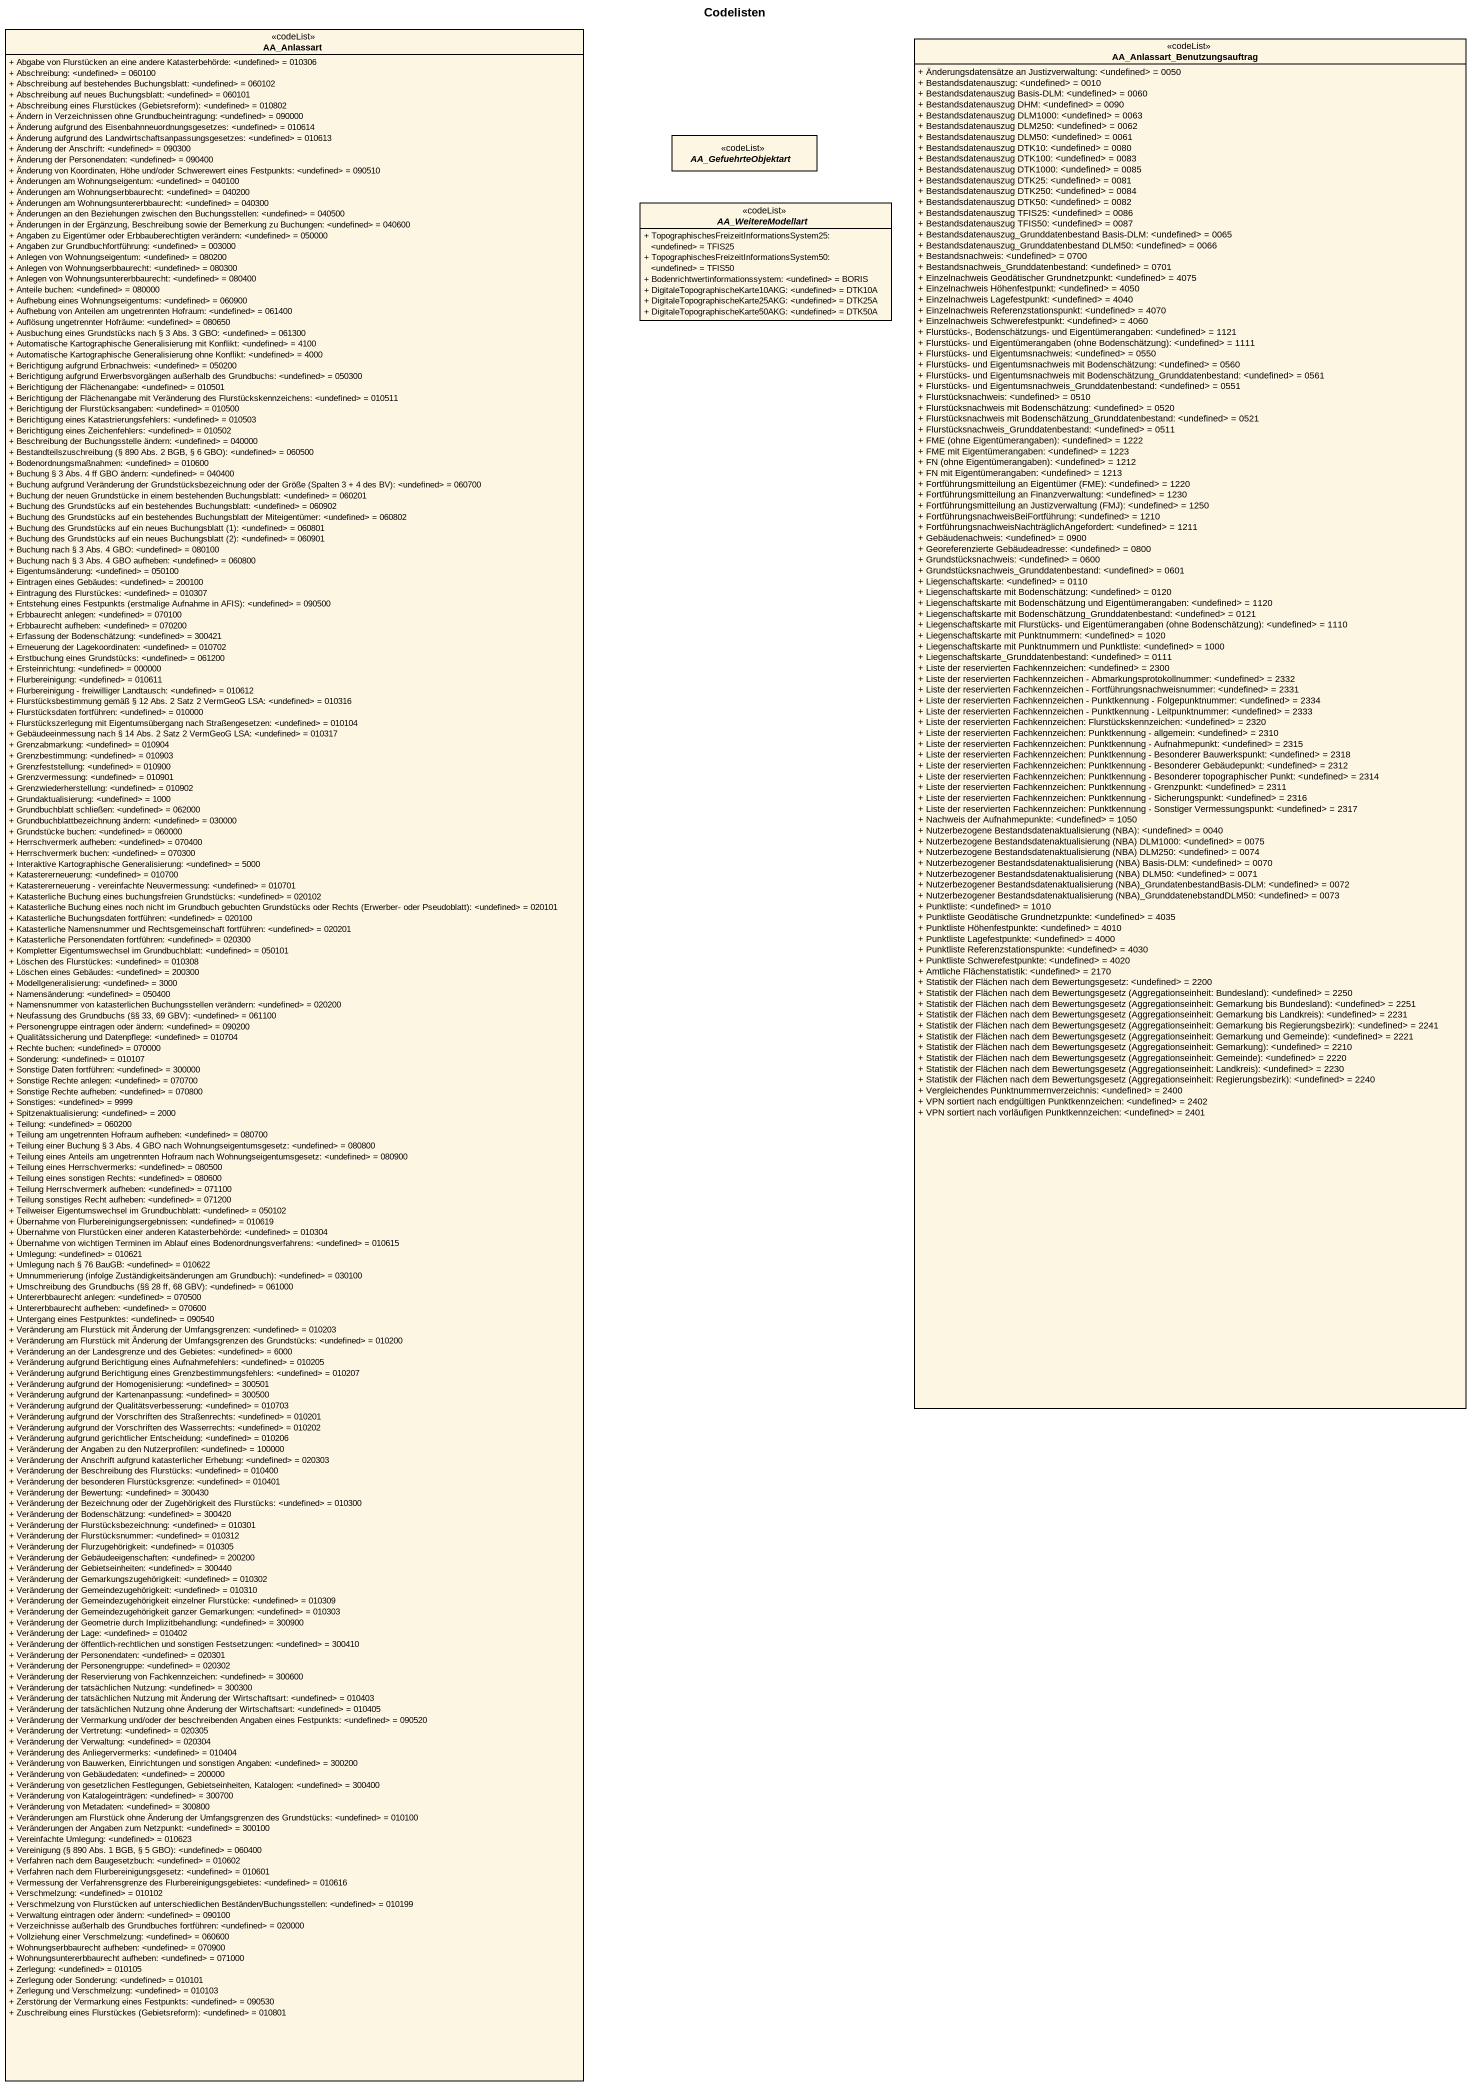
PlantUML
@startuml
title Codelisten
hide circle
hide empty members
skinparam classAttributeIconSize 0
class AA_Anlassart <<codeList>> {
  + Abgabe von Flurstücken an eine andere Katasterbehörde: <undefined> = 010306
  + Abschreibung: <undefined> = 060100
  + Abschreibung auf bestehendes Buchungsblatt: <undefined> = 060102
  + Abschreibung auf neues Buchungsblatt: <undefined> = 060101
  {field} + Abschreibung eines Flurstückes (Gebietsreform): <undefined> = 010802
  + Ändern in Verzeichnissen ohne Grundbucheintragung: <undefined> = 090000
  + Änderung aufgrund des Eisenbahnneuordnungsgesetzes: <undefined> = 010614
  + Änderung aufgrund des Landwirtschaftsanpassungsgesetzes: <undefined> = 010613
  + Änderung der Anschrift: <undefined> = 090300
  + Änderung der Personendaten: <undefined> = 090400
  + Änderung von Koordinaten, Höhe und/oder Schwerewert eines Festpunkts: <undefined> = 090510
  + Änderungen am Wohnungseigentum: <undefined> = 040100
  + Änderungen am Wohnungserbbaurecht: <undefined> = 040200
  + Änderungen am Wohnungsuntererbbaurecht: <undefined> = 040300
  + Änderungen an den Beziehungen zwischen den Buchungsstellen: <undefined> = 040500
  + Änderungen in der Ergänzung, Beschreibung sowie der Bemerkung zu Buchungen: <undefined> = 040600
  + Angaben zu Eigentümer oder Erbbauberechtigten verändern: <undefined> = 050000
  + Angaben zur Grundbuchfortführung: <undefined> = 003000
  + Anlegen von Wohnungseigentum: <undefined> = 080200
  + Anlegen von Wohnungserbbaurecht: <undefined> = 080300
  + Anlegen von Wohnungsuntererbbaurecht: <undefined> = 080400
  + Anteile buchen: <undefined> = 080000
  + Aufhebung eines Wohnungseigentums: <undefined> = 060900
  + Aufhebung von Anteilen am ungetrennten Hofraum: <undefined> = 061400
  + Auflösung ungetrennter Hofräume: <undefined> = 080650
  + Ausbuchung eines Grundstücks nach § 3 Abs. 3 GBO: <undefined> = 061300
  + Automatische Kartographische Generalisierung mit Konflikt: <undefined> = 4100
  + Automatische Kartographische Generalisierung ohne Konflikt: <undefined> = 4000
  + Berichtigung aufgrund Erbnachweis: <undefined> = 050200
  + Berichtigung aufgrund Erwerbsvorgängen außerhalb des Grundbuchs: <undefined> = 050300
  + Berichtigung der Flächenangabe: <undefined> = 010501
  + Berichtigung der Flächenangabe mit Veränderung des Flurstückskennzeichens: <undefined> = 010511
  + Berichtigung der Flurstücksangaben: <undefined> = 010500
  + Berichtigung eines Katastrierungsfehlers: <undefined> = 010503
  + Berichtigung eines Zeichenfehlers: <undefined> = 010502
  + Beschreibung der Buchungsstelle ändern: <undefined> = 040000
  {field} + Bestandteilszuschreibung (§ 890 Abs. 2 BGB, § 6 GBO): <undefined> = 060500
  + Bodenordnungsmaßnahmen: <undefined> = 010600
  + Buchung § 3 Abs. 4 ff GBO ändern: <undefined> = 040400
  {field} + Buchung aufgrund Veränderung der Grundstücksbezeichnung oder der Größe (Spalten 3 + 4 des BV): <undefined> = 060700
  + Buchung der neuen Grundstücke in einem bestehenden Buchungsblatt: <undefined> = 060201
  + Buchung des Grundstücks auf ein bestehendes Buchungsblatt: <undefined> = 060902
  + Buchung des Grundstücks auf ein bestehendes Buchungsblatt der Miteigentümer: <undefined> = 060802
  {field} + Buchung des Grundstücks auf ein neues Buchungsblatt (1): <undefined> = 060801
  {field} + Buchung des Grundstücks auf ein neues Buchungsblatt (2): <undefined> = 060901
  + Buchung nach § 3 Abs. 4 GBO: <undefined> = 080100
  + Buchung nach § 3 Abs. 4 GBO aufheben: <undefined> = 060800
  + Eigentumsänderung: <undefined> = 050100
  + Eintragen eines Gebäudes: <undefined> = 200100
  + Eintragung des Flurstückes: <undefined> = 010307
  {field} + Entstehung eines Festpunkts (erstmalige Aufnahme in AFIS): <undefined> = 090500
  + Erbbaurecht anlegen: <undefined> = 070100
  + Erbbaurecht aufheben: <undefined> = 070200
  + Erfassung der Bodenschätzung: <undefined> = 300421
  + Erneuerung der Lagekoordinaten: <undefined> = 010702
  + Erstbuchung eines Grundstücks: <undefined> = 061200
  + Ersteinrichtung: <undefined> = 000000
  + Flurbereinigung: <undefined> = 010611
  + Flurbereinigung - freiwilliger Landtausch: <undefined> = 010612
  + Flurstücksbestimmung gemäß § 12 Abs. 2 Satz 2 VermGeoG LSA: <undefined> = 010316
  + Flurstücksdaten fortführen: <undefined> = 010000
  + Flurstückszerlegung mit Eigentumsübergang nach Straßengesetzen: <undefined> = 010104
  + Gebäudeeinmessung nach § 14 Abs. 2 Satz 2 VermGeoG LSA: <undefined> = 010317
  + Grenzabmarkung: <undefined> = 010904
  + Grenzbestimmung: <undefined> = 010903
  + Grenzfeststellung: <undefined> = 010900
  + Grenzvermessung: <undefined> = 010901
  + Grenzwiederherstellung: <undefined> = 010902
  + Grundaktualisierung: <undefined> = 1000
  + Grundbuchblatt schließen: <undefined> = 062000
  + Grundbuchblattbezeichnung ändern: <undefined> = 030000
  + Grundstücke buchen: <undefined> = 060000
  + Herrschvermerk aufheben: <undefined> = 070400
  + Herrschvermerk buchen: <undefined> = 070300
  + Interaktive Kartographische Generalisierung: <undefined> = 5000
  + Katastererneuerung: <undefined> = 010700
  + Katastererneuerung - vereinfachte Neuvermessung: <undefined> = 010701
  + Katasterliche Buchung eines buchungsfreien Grundstücks: <undefined> = 020102
  {field} + Katasterliche Buchung eines noch nicht im Grundbuch gebuchten Grundstücks oder Rechts (Erwerber- oder Pseudoblatt): <undefined> = 020101
  + Katasterliche Buchungsdaten fortführen: <undefined> = 020100
  + Katasterliche Namensnummer und Rechtsgemeinschaft fortführen: <undefined> = 020201
  + Katasterliche Personendaten fortführen: <undefined> = 020300
  + Kompletter Eigentumswechsel im Grundbuchblatt: <undefined> = 050101
  + Löschen des Flurstückes: <undefined> = 010308
  + Löschen eines Gebäudes: <undefined> = 200300
  + Modellgeneralisierung: <undefined> = 3000
  + Namensänderung: <undefined> = 050400
  + Namensnummer von katasterlichen Buchungsstellen verändern: <undefined> = 020200
  {field} + Neufassung des Grundbuchs (§§ 33, 69 GBV): <undefined> = 061100
  + Personengruppe eintragen oder ändern: <undefined> = 090200
  + Qualitätssicherung und Datenpflege: <undefined> = 010704
  + Rechte buchen: <undefined> = 070000
  + Sonderung: <undefined> = 010107
  + Sonstige Daten fortführen: <undefined> = 300000
  + Sonstige Rechte anlegen: <undefined> = 070700
  + Sonstige Rechte aufheben: <undefined> = 070800
  + Sonstiges: <undefined> = 9999
  + Spitzenaktualisierung: <undefined> = 2000
  + Teilung: <undefined> = 060200
  + Teilung am ungetrennten Hofraum aufheben: <undefined> = 080700
  + Teilung einer Buchung § 3 Abs. 4 GBO nach Wohnungseigentumsgesetz: <undefined> = 080800
  + Teilung eines Anteils am ungetrennten Hofraum nach Wohnungseigentumsgesetz: <undefined> = 080900
  + Teilung eines Herrschvermerks: <undefined> = 080500
  + Teilung eines sonstigen Rechts: <undefined> = 080600
  + Teilung Herrschvermerk aufheben: <undefined> = 071100
  + Teilung sonstiges Recht aufheben: <undefined> = 071200
  + Teilweiser Eigentumswechsel im Grundbuchblatt: <undefined> = 050102
  + Übernahme von Flurbereinigungsergebnissen: <undefined> = 010619
  + Übernahme von Flurstücken einer anderen Katasterbehörde: <undefined> = 010304
  + Übernahme von wichtigen Terminen im Ablauf eines Bodenordnungsverfahrens: <undefined> = 010615
  + Umlegung: <undefined> = 010621
  + Umlegung nach § 76 BauGB: <undefined> = 010622
  {field} + Umnummerierung (infolge Zuständigkeitsänderungen am Grundbuch): <undefined> = 030100
  {field} + Umschreibung des Grundbuchs (§§ 28 ff, 68 GBV): <undefined> = 061000
  + Untererbbaurecht anlegen: <undefined> = 070500
  + Untererbbaurecht aufheben: <undefined> = 070600
  + Untergang eines Festpunktes: <undefined> = 090540
  + Veränderung am Flurstück mit Änderung der Umfangsgrenzen: <undefined> = 010203
  + Veränderung am Flurstück mit Änderung der Umfangsgrenzen des Grundstücks: <undefined> = 010200
  + Veränderung an der Landesgrenze und des Gebietes: <undefined> = 6000
  + Veränderung aufgrund Berichtigung eines Aufnahmefehlers: <undefined> = 010205
  + Veränderung aufgrund Berichtigung eines Grenzbestimmungsfehlers: <undefined> = 010207
  + Veränderung aufgrund der Homogenisierung: <undefined> = 300501
  + Veränderung aufgrund der Kartenanpassung: <undefined> = 300500
  + Veränderung aufgrund der Qualitätsverbesserung: <undefined> = 010703
  + Veränderung aufgrund der Vorschriften des Straßenrechts: <undefined> = 010201
  + Veränderung aufgrund der Vorschriften des Wasserrechts: <undefined> = 010202
  + Veränderung aufgrund gerichtlicher Entscheidung: <undefined> = 010206
  + Veränderung der Angaben zu den Nutzerprofilen: <undefined> = 100000
  + Veränderung der Anschrift aufgrund katasterlicher Erhebung: <undefined> = 020303
  + Veränderung der Beschreibung des Flurstücks: <undefined> = 010400
  + Veränderung der besonderen Flurstücksgrenze: <undefined> = 010401
  + Veränderung der Bewertung: <undefined> = 300430
  + Veränderung der Bezeichnung oder der Zugehörigkeit des Flurstücks: <undefined> = 010300
  + Veränderung der Bodenschätzung: <undefined> = 300420
  + Veränderung der Flurstücksbezeichnung: <undefined> = 010301
  + Veränderung der Flurstücksnummer: <undefined> = 010312
  + Veränderung der Flurzugehörigkeit: <undefined> = 010305
  + Veränderung der Gebäudeeigenschaften: <undefined> = 200200
  + Veränderung der Gebietseinheiten: <undefined> = 300440
  + Veränderung der Gemarkungszugehörigkeit: <undefined> = 010302
  + Veränderung der Gemeindezugehörigkeit: <undefined> = 010310
  + Veränderung der Gemeindezugehörigkeit einzelner Flurstücke: <undefined> = 010309
  + Veränderung der Gemeindezugehörigkeit ganzer Gemarkungen: <undefined> = 010303
  + Veränderung der Geometrie durch Implizitbehandlung: <undefined> = 300900
  + Veränderung der Lage: <undefined> = 010402
  + Veränderung der öffentlich-rechtlichen und sonstigen Festsetzungen: <undefined> = 300410
  + Veränderung der Personendaten: <undefined> = 020301
  + Veränderung der Personengruppe: <undefined> = 020302
  + Veränderung der Reservierung von Fachkennzeichen: <undefined> = 300600
  + Veränderung der tatsächlichen Nutzung: <undefined> = 300300
  + Veränderung der tatsächlichen Nutzung mit Änderung der Wirtschaftsart: <undefined> = 010403
  + Veränderung der tatsächlichen Nutzung ohne Änderung der Wirtschaftsart: <undefined> = 010405
  + Veränderung der Vermarkung und/oder der beschreibenden Angaben eines Festpunkts: <undefined> = 090520
  + Veränderung der Vertretung: <undefined> = 020305
  + Veränderung der Verwaltung: <undefined> = 020304
  + Veränderung des Anliegervermerks: <undefined> = 010404
  + Veränderung von Bauwerken, Einrichtungen und sonstigen Angaben: <undefined> = 300200
  + Veränderung von Gebäudedaten: <undefined> = 200000
  + Veränderung von gesetzlichen Festlegungen, Gebietseinheiten, Katalogen: <undefined> = 300400
  + Veränderung von Katalogeinträgen: <undefined> = 300700
  + Veränderung von Metadaten: <undefined> = 300800
  + Veränderungen am Flurstück ohne Änderung der Umfangsgrenzen des Grundstücks: <undefined> = 010100
  + Veränderungen der Angaben zum Netzpunkt: <undefined> = 300100
  + Vereinfachte Umlegung: <undefined> = 010623
  {field} + Vereinigung (§ 890 Abs. 1 BGB, § 5 GBO): <undefined> = 060400
  + Verfahren nach dem Baugesetzbuch: <undefined> = 010602
  + Verfahren nach dem Flurbereinigungsgesetz: <undefined> = 010601
  + Vermessung der Verfahrensgrenze des Flurbereinigungsgebietes: <undefined> = 010616
  + Verschmelzung: <undefined> = 010102
  + Verschmelzung von Flurstücken auf unterschiedlichen Beständen/Buchungsstellen: <undefined> = 010199
  + Verwaltung eintragen oder ändern: <undefined> = 090100
  + Verzeichnisse außerhalb des Grundbuches fortführen: <undefined> = 020000
  + Vollziehung einer Verschmelzung: <undefined> = 060600
  + Wohnungserbbaurecht aufheben: <undefined> = 070900
  + Wohnungsuntererbbaurecht aufheben: <undefined> = 071000
  + Zerlegung: <undefined> = 010105
  + Zerlegung oder Sonderung: <undefined> = 010101
  + Zerlegung und Verschmelzung: <undefined> = 010103
  + Zerstörung der Vermarkung eines Festpunkts: <undefined> = 090530
  {field} + Zuschreibung eines Flurstückes (Gebietsreform): <undefined> = 010801
}
class "AA_Anlassart_Benutzungsauftrag" as AA_Anlassart_2 <<codeList>> {
  + Änderungsdatensätze an Justizverwaltung: <undefined> = 0050
  + Bestandsdatenauszug: <undefined> = 0010
  + Bestandsdatenauszug Basis-DLM: <undefined> = 0060
  + Bestandsdatenauszug DHM: <undefined> = 0090
  + Bestandsdatenauszug DLM1000: <undefined> = 0063
  + Bestandsdatenauszug DLM250: <undefined> = 0062
  + Bestandsdatenauszug DLM50: <undefined> = 0061
  + Bestandsdatenauszug DTK10: <undefined> = 0080
  + Bestandsdatenauszug DTK100: <undefined> = 0083
  + Bestandsdatenauszug DTK1000: <undefined> = 0085
  + Bestandsdatenauszug DTK25: <undefined> = 0081
  + Bestandsdatenauszug DTK250: <undefined> = 0084
  + Bestandsdatenauszug DTK50: <undefined> = 0082
  + Bestandsdatenauszug TFIS25: <undefined> = 0086
  + Bestandsdatenauszug TFIS50: <undefined> = 0087
  + Bestandsdatenauszug_Grunddatenbestand Basis-DLM: <undefined> = 0065
  + Bestandsdatenauszug_Grunddatenbestand DLM50: <undefined> = 0066
  + Bestandsnachweis: <undefined> = 0700
  + Bestandsnachweis_Grunddatenbestand: <undefined> = 0701
  + Einzelnachweis Geodätischer Grundnetzpunkt: <undefined> = 4075
  + Einzelnachweis Höhenfestpunkt: <undefined> = 4050
  + Einzelnachweis Lagefestpunkt: <undefined> = 4040
  + Einzelnachweis Referenzstationspunkt: <undefined> = 4070
  + Einzelnachweis Schwerefestpunkt: <undefined> = 4060
  + Flurstücks-, Bodenschätzungs- und Eigentümerangaben: <undefined> = 1121
  {field} + Flurstücks- und Eigentümerangaben (ohne Bodenschätzung): <undefined> = 1111
  + Flurstücks- und Eigentumsnachweis: <undefined> = 0550
  + Flurstücks- und Eigentumsnachweis mit Bodenschätzung: <undefined> = 0560
  + Flurstücks- und Eigentumsnachweis mit Bodenschätzung_Grunddatenbestand: <undefined> = 0561
  + Flurstücks- und Eigentumsnachweis_Grunddatenbestand: <undefined> = 0551
  + Flurstücksnachweis: <undefined> = 0510
  + Flurstücksnachweis mit Bodenschätzung: <undefined> = 0520
  + Flurstücksnachweis mit Bodenschätzung_Grunddatenbestand: <undefined> = 0521
  + Flurstücksnachweis_Grunddatenbestand: <undefined> = 0511
  {field} + FME (ohne Eigentümerangaben): <undefined> = 1222
  + FME mit Eigentümerangaben: <undefined> = 1223
  {field} + FN (ohne Eigentümerangaben): <undefined> = 1212
  + FN mit Eigentümerangaben: <undefined> = 1213
  {field} + Fortführungsmitteilung an Eigentümer (FME): <undefined> = 1220
  + Fortführungsmitteilung an Finanzverwaltung: <undefined> = 1230
  {field} + Fortführungsmitteilung an Justizverwaltung (FMJ): <undefined> = 1250
  + FortführungsnachweisBeiFortführung: <undefined> = 1210
  + FortführungsnachweisNachträglichAngefordert: <undefined> = 1211
  + Gebäudenachweis: <undefined> = 0900
  + Georeferenzierte Gebäudeadresse: <undefined> = 0800
  + Grundstücksnachweis: <undefined> = 0600
  + Grundstücksnachweis_Grunddatenbestand: <undefined> = 0601
  + Liegenschaftskarte: <undefined> = 0110
  + Liegenschaftskarte mit Bodenschätzung: <undefined> = 0120
  + Liegenschaftskarte mit Bodenschätzung und Eigentümerangaben: <undefined> = 1120
  + Liegenschaftskarte mit Bodenschätzung_Grunddatenbestand: <undefined> = 0121
  {field} + Liegenschaftskarte mit Flurstücks- und Eigentümerangaben (ohne Bodenschätzung): <undefined> = 1110
  + Liegenschaftskarte mit Punktnummern: <undefined> = 1020
  + Liegenschaftskarte mit Punktnummern und Punktliste: <undefined> = 1000
  + Liegenschaftskarte_Grunddatenbestand: <undefined> = 0111
  + Liste der reservierten Fachkennzeichen: <undefined> = 2300
  + Liste der reservierten Fachkennzeichen - Abmarkungsprotokollnummer: <undefined> = 2332
  + Liste der reservierten Fachkennzeichen - Fortführungsnachweisnummer: <undefined> = 2331
  + Liste der reservierten Fachkennzeichen - Punktkennung - Folgepunktnummer: <undefined> = 2334
  + Liste der reservierten Fachkennzeichen - Punktkennung - Leitpunktnummer: <undefined> = 2333
  + Liste der reservierten Fachkennzeichen: Flurstückskennzeichen: <undefined> = 2320
  + Liste der reservierten Fachkennzeichen: Punktkennung - allgemein: <undefined> = 2310
  + Liste der reservierten Fachkennzeichen: Punktkennung - Aufnahmepunkt: <undefined> = 2315
  + Liste der reservierten Fachkennzeichen: Punktkennung - Besonderer Bauwerkspunkt: <undefined> = 2318
  + Liste der reservierten Fachkennzeichen: Punktkennung - Besonderer Gebäudepunkt: <undefined> = 2312
  + Liste der reservierten Fachkennzeichen: Punktkennung - Besonderer topographischer Punkt: <undefined> = 2314
  + Liste der reservierten Fachkennzeichen: Punktkennung - Grenzpunkt: <undefined> = 2311
  + Liste der reservierten Fachkennzeichen: Punktkennung - Sicherungspunkt: <undefined> = 2316
  + Liste der reservierten Fachkennzeichen: Punktkennung - Sonstiger Vermessungspunkt: <undefined> = 2317
  + Nachweis der Aufnahmepunkte: <undefined> = 1050
  {field} + Nutzerbezogene Bestandsdatenaktualisierung (NBA): <undefined> = 0040
  {field} + Nutzerbezogene Bestandsdatenaktualisierung (NBA) DLM1000: <undefined> = 0075
  {field} + Nutzerbezogene Bestandsdatenaktualisierung (NBA) DLM250: <undefined> = 0074
  {field} + Nutzerbezogener Bestandsdatenaktualisierung (NBA) Basis-DLM: <undefined> = 0070
  {field} + Nutzerbezogener Bestandsdatenaktualisierung (NBA) DLM50: <undefined> = 0071
  {field} + Nutzerbezogener Bestandsdatenaktualisierung (NBA)_GrundatenbestandBasis-DLM: <undefined> = 0072
  {field} + Nutzerbezogener Bestandsdatenaktualisierung (NBA)_GrunddatenebstandDLM50: <undefined> = 0073
  + Punktliste: <undefined> = 1010
  + Punktliste Geodätische Grundnetzpunkte: <undefined> = 4035
  + Punktliste Höhenfestpunkte: <undefined> = 4010
  + Punktliste Lagefestpunkte: <undefined> = 4000
  + Punktliste Referenzstationspunkte: <undefined> = 4030
  + Punktliste Schwerefestpunkte: <undefined> = 4020
  + Amtliche Flächenstatistik: <undefined> = 2170
  + Statistik der Flächen nach dem Bewertungsgesetz: <undefined> = 2200
  {field} + Statistik der Flächen nach dem Bewertungsgesetz (Aggregationseinheit: Bundesland): <undefined> = 2250
  {field} + Statistik der Flächen nach dem Bewertungsgesetz (Aggregationseinheit: Gemarkung bis Bundesland): <undefined> = 2251
  {field} + Statistik der Flächen nach dem Bewertungsgesetz (Aggregationseinheit: Gemarkung bis Landkreis): <undefined> = 2231
  {field} + Statistik der Flächen nach dem Bewertungsgesetz (Aggregationseinheit: Gemarkung bis Regierungsbezirk): <undefined> = 2241
  {field} + Statistik der Flächen nach dem Bewertungsgesetz (Aggregationseinheit: Gemarkung und Gemeinde): <undefined> = 2221
  {field} + Statistik der Flächen nach dem Bewertungsgesetz (Aggregationseinheit: Gemarkung): <undefined> = 2210
  {field} + Statistik der Flächen nach dem Bewertungsgesetz (Aggregationseinheit: Gemeinde): <undefined> = 2220
  {field} + Statistik der Flächen nach dem Bewertungsgesetz (Aggregationseinheit: Landkreis): <undefined> = 2230
  {field} + Statistik der Flächen nach dem Bewertungsgesetz (Aggregationseinheit: Regierungsbezirk): <undefined> = 2240
  + Vergleichendes Punktnummernverzeichnis: <undefined> = 2400
  + VPN sortiert nach endgültigen Punktkennzeichen: <undefined> = 2402
  + VPN sortiert nach vorläufigen Punktkennzeichen: <undefined> = 2401
}
abstract class AA_GefuehrteObjektart <<codeList>>
abstract class AA_WeitereModellart <<codeList>> {
  + TopographischesFreizeitInformationsSystem25: <undefined> = TFIS25
  + TopographischesFreizeitInformationsSystem50: <undefined> = TFIS50
  + Bodenrichtwertinformationssystem: <undefined> = BORIS
  + DigitaleTopographischeKarte10AKG: <undefined> = DTK10A
  + DigitaleTopographischeKarte25AKG: <undefined> = DTK25A
  + DigitaleTopographischeKarte50AKG: <undefined> = DTK50A
}
@enduml
